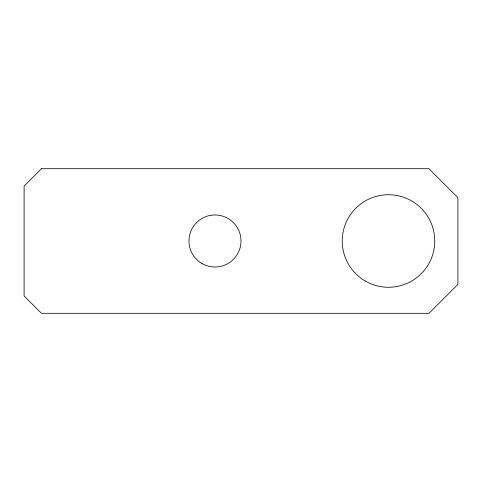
<?xml version="1.0" encoding="UTF-8"?>
<svg xmlns="http://www.w3.org/2000/svg" width="482" height="482" viewBox="0 0 482 482"><rect width="100%" height="100%" fill="white"/><g stroke="black" fill="none" stroke-linecap="round" stroke-linejoin="round"><path stroke-width="0.72" d="M41.452 168.7L24.1 186.052L24.1 295.948L41.452 313.3L428.98 313.3L457.9 284.38L457.9 197.62L428.98 168.7L41.452 168.7M365.356 281.072A46.272 46.272 0 0 0 434.764 241A46.272 46.272 0 0 0 365.356 200.928A46.272 46.272 0 0 0 365.356 281.072M201.958 263.54A26.028 26.028 0 0 0 241 241A26.028 26.028 0 0 0 201.958 218.46A26.028 26.028 0 0 0 201.958 263.54"/></g></svg>
